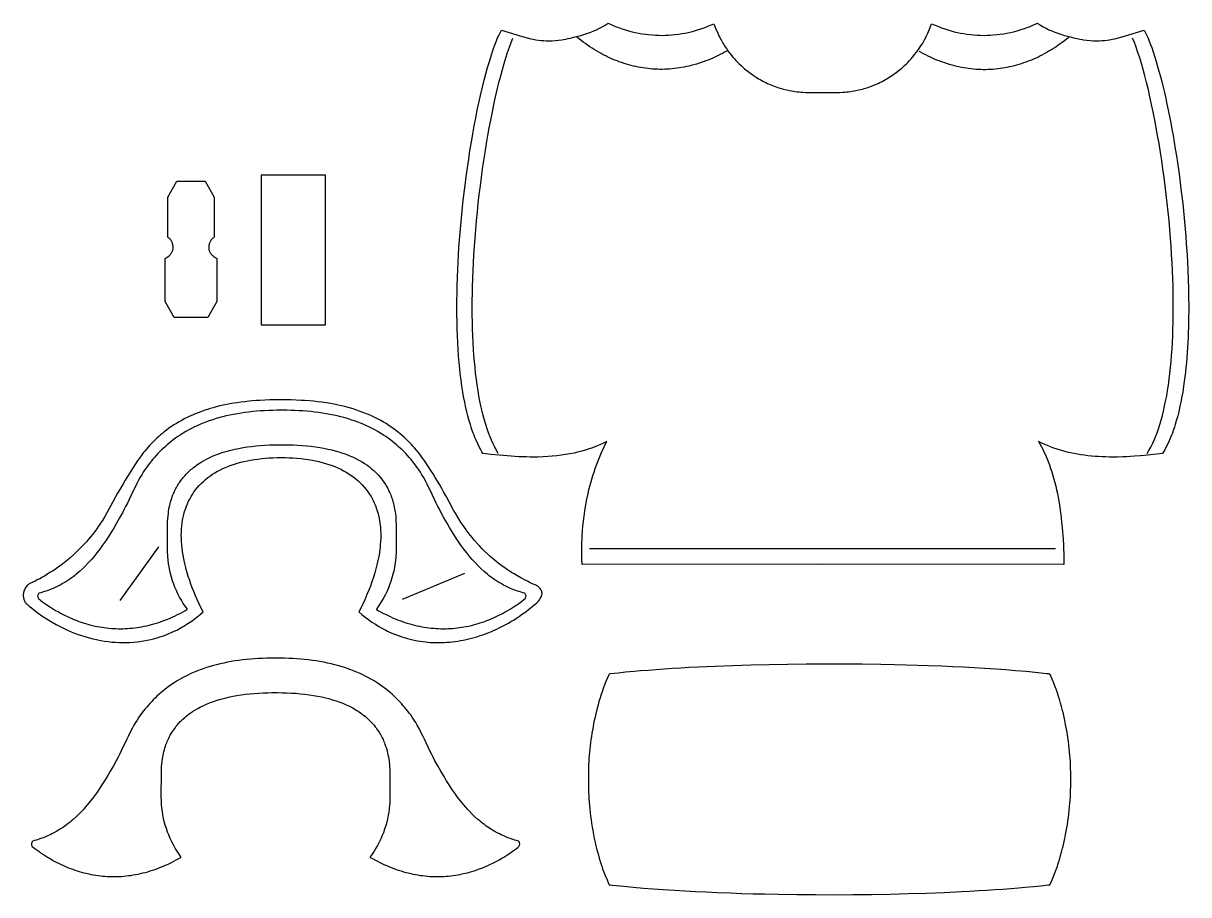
# Model space of a CAD drawing. Header units: millimetres. Extents: x -578 to 525, y -248 to 242.
# Drawn here: x -578 to 76, y -248 to 241 of the extents above; entities that cross this region are included whole.
import ezdxf

# ---------------------------------------------------------------- set-up
doc = ezdxf.new("R2010")
doc.units = ezdxf.units.MM
for name, color, linetype in [('HANDLE_REFERENCE', 5, 'Continuous'), ('INNER_LINES', 1, 'Continuous'), ('OUTLINE', 7, 'Continuous')]:
    doc.layers.add(name, color=color, linetype=linetype)

msp = doc.modelspace()

# ---------------------------------------------------------------- linework, layer by layer
at = {"layer": 'HANDLE_REFERENCE'}
msp.add_lwpolyline([(-296.38, -78.76), (-297.42, -78.48), (-298.45, -78.19), (-299.46, -77.87), (-300.46, -77.54), (-301.44, -77.19), (-302.42, -76.82), (-304.32, -76.04), (-306.18, -75.2), (-307.08, -74.75), (-308.28, -74.13), (-310.03, -73.15), (-310.89, -72.64), (-312.01, -71.94), (-313.66, -70.84), (-314.47, -70.27), (-315.54, -69.49), (-316.32, -68.89), (-317.35, -68.07), (-318.12, -67.44), (-319.12, -66.59), (-320.83, -65.04), (-322.49, -63.42), (-324.11, -61.75), (-325.01, -60.77), (-325.9, -59.78), (-327.21, -58.25), (-328.91, -56.16), (-330.56, -54.01), (-332.16, -51.81), (-333.72, -49.55), (-335.25, -47.25), (-336.73, -44.9), (-338.55, -41.92), (-339.97, -39.5), (-341.72, -36.44), (-343.26, -33.64), (-344.32, -31.64), (-345.09, -30.14), (-346.07, -28.12), (-349.18, -21.57), (-350.14, -19.57), (-351.13, -17.59), (-352.16, -15.62), (-353.23, -13.68), (-354.07, -12.24), (-354.95, -10.82), (-356.03, -9.19), (-356.91, -7.95), (-357.69, -6.89), (-358.49, -5.85), (-359.56, -4.49), (-360.39, -3.5), (-361.22, -2.53), (-362.06, -1.58), (-363.21, -0.35), (-364.08, 0.55), (-365.26, 1.73), (-366.16, 2.58), (-367.38, 3.69), (-368.3, 4.5), (-369.55, 5.55), (-370.5, 6.32), (-371.79, 7.31), (-373.09, 8.26), (-374.41, 9.19), (-375.75, 10.08), (-377.45, 11.15), (-378.83, 11.97), (-380.59, 12.95), (-382.01, 13.7), (-383.81, 14.6), (-385.27, 15.28), (-387.12, 16.1), (-388.62, 16.72), (-390.51, 17.45), (-392.05, 18), (-393.99, 18.66), (-395.96, 19.27), (-397.95, 19.84), (-399.56, 20.27), (-401.59, 20.77), (-403.64, 21.23), (-405.72, 21.65), (-407.82, 22.03), (-409.95, 22.38), (-412.09, 22.69), (-414.26, 22.97), (-416.45, 23.21), (-418.65, 23.41), (-420.88, 23.59), (-423.12, 23.73), (-425.39, 23.84), (-427.67, 23.92), (-429.98, 23.97), (-432.76, 23.99), (-435.55, 23.97), (-437.85, 23.92), (-440.13, 23.84), (-442.4, 23.73), (-444.65, 23.59), (-446.87, 23.41), (-449.08, 23.21), (-451.26, 22.97), (-453.43, 22.69), (-455.57, 22.38), (-457.69, 22.03), (-459.79, 21.65), (-461.87, 21.23), (-463.93, 20.77), (-465.96, 20.27), (-467.57, 19.84), (-469.56, 19.27), (-471.52, 18.66), (-473.46, 18), (-475, 17.45), (-476.89, 16.72), (-478.39, 16.1), (-480.24, 15.28), (-481.7, 14.6), (-483.5, 13.7), (-484.92, 12.95), (-486.67, 11.97), (-488.05, 11.15), (-489.75, 10.08), (-491.09, 9.19), (-492.41, 8.26), (-493.71, 7.31), (-494.99, 6.32), (-495.94, 5.55), (-497.19, 4.5), (-498.12, 3.69), (-499.33, 2.58), (-500.23, 1.73), (-501.41, 0.55), (-502.28, -0.35), (-503.43, -1.58), (-504.27, -2.53), (-505.11, -3.5), (-505.93, -4.49), (-507, -5.85), (-507.8, -6.89), (-508.58, -7.95), (-509.46, -9.19), (-510.54, -10.82), (-511.42, -12.24), (-512.26, -13.68), (-513.33, -15.62), (-514.36, -17.59), (-515.35, -19.57), (-516.31, -21.57), (-519.42, -28.12), (-520.41, -30.14), (-521.17, -31.64), (-522.23, -33.64), (-523.78, -36.44), (-525.52, -39.5), (-526.94, -41.92), (-528.76, -44.9), (-530.24, -47.25), (-531.77, -49.55), (-533.33, -51.81), (-534.93, -54.01), (-536.58, -56.16), (-538.28, -58.25), (-539.59, -59.78), (-540.48, -60.77), (-541.38, -61.75), (-543, -63.42), (-544.66, -65.04), (-546.37, -66.59), (-547.37, -67.44), (-548.14, -68.07), (-549.17, -68.89), (-549.95, -69.49), (-551.02, -70.27), (-551.83, -70.84), (-553.48, -71.94), (-554.61, -72.64), (-555.46, -73.15), (-557.21, -74.13), (-558.41, -74.75), (-559.32, -75.2), (-561.17, -76.04), (-563.08, -76.82), (-564.05, -77.19), (-565.03, -77.54), (-566.03, -77.87), (-567.04, -78.19), (-568.07, -78.48), (-569.11, -78.76, 0.391656), (-569.4, -81.75), (-567.95, -82.87), (-566.85, -83.68), (-565.74, -84.48), (-564.63, -85.26), (-563.13, -86.26), (-562, -86.99), (-560.86, -87.7), (-559.71, -88.39), (-558.17, -89.27), (-557.01, -89.92), (-555.84, -90.54), (-554.66, -91.13), (-553.08, -91.9), (-551.88, -92.45), (-550.68, -92.98), (-549.48, -93.48), (-547.86, -94.12), (-546.64, -94.57), (-545.41, -95), (-544.18, -95.41), (-542.94, -95.79), (-541.7, -96.16), (-540.45, -96.49), (-539.19, -96.81), (-537.51, -97.19), (-536.24, -97.45), (-534.97, -97.68), (-533.69, -97.89), (-532.41, -98.08), (-531.12, -98.24), (-529.82, -98.37), (-528.53, -98.48), (-527.23, -98.57), (-525.92, -98.63), (-524.61, -98.66), (-523.3, -98.67), (-521.98, -98.65), (-520.66, -98.6), (-519.33, -98.53), (-518, -98.43), (-516.67, -98.31), (-515.33, -98.15), (-513.99, -97.97), (-512.65, -97.76), (-511.3, -97.53), (-509.95, -97.26), (-508.6, -96.97), (-507.24, -96.65), (-505.88, -96.3), (-504.52, -95.93), (-503.16, -95.52), (-501.79, -95.09), (-500.43, -94.62), (-499.06, -94.13), (-496.77, -93.24), (-495.39, -92.66), (-494.02, -92.06), (-492.64, -91.43), (-491.26, -90.76), (-489.88, -90.07), (-488.49, -89.34), (-487.11, -88.58), (-486.01, -87.96, 0.378416), (-485.88, -87.58), (-486.9, -86.16), (-488.04, -84.45), (-489.11, -82.71), (-490.12, -80.92), (-491.07, -79.09), (-491.95, -77.22), (-492.76, -75.32), (-493.38, -73.71), (-494.07, -71.74), (-494.69, -69.75), (-495.23, -67.72), (-495.63, -66.01), (-496.03, -63.94), (-496.32, -62.19), (-496.59, -60.07), (-496.75, -58.28), (-496.83, -57.2), (-496.88, -56.12), (-496.92, -54.13), (-496.87, -40.05), (-496.84, -38.63), (-496.74, -36.77), (-496.63, -35.41), (-496.43, -33.63), (-496.3, -32.76), (-496.09, -31.47), (-495.93, -30.63), (-495.66, -29.39), (-495.47, -28.57), (-495.15, -27.37), (-494.92, -26.58), (-494.54, -25.42), (-494.28, -24.66), (-493.85, -23.54), (-493.55, -22.81), (-493.08, -21.73), (-492.75, -21.02), (-492.22, -19.98), (-491.86, -19.31), (-491.29, -18.31), (-490.48, -17.01), (-490.05, -16.38), (-489.4, -15.45), (-488.48, -14.25), (-488, -13.66), (-487.26, -12.8), (-486.23, -11.69), (-485.7, -11.15), (-484.88, -10.36), (-483.74, -9.33), (-483.16, -8.84), (-482.26, -8.11), (-481.03, -7.18), (-480.4, -6.73), (-479.43, -6.07), (-478.09, -5.22), (-476.37, -4.21), (-474.95, -3.45), (-473.11, -2.55), (-471.22, -1.7), (-469.26, -0.92), (-467.66, -0.32), (-465.6, 0.36), (-463.48, 1), (-461.31, 1.58), (-459.09, 2.11), (-456.82, 2.58), (-454.5, 3), (-452.14, 3.37), (-449.72, 3.7), (-447.27, 3.97), (-444.76, 4.19), (-442.22, 4.36), (-439.64, 4.49), (-437.02, 4.57), (-434.89, 4.6), (-431.67, 4.6), (-429, 4.58), (-426.37, 4.51), (-423.78, 4.39), (-421.23, 4.23), (-418.72, 4.02), (-416.26, 3.75), (-413.83, 3.44), (-411.46, 3.08), (-409.13, 2.67), (-406.85, 2.2), (-404.62, 1.69), (-402.87, 1.24), (-400.73, 0.62), (-398.65, -0.04), (-396.63, -0.76), (-395.05, -1.38), (-393.13, -2.2), (-391.27, -3.08), (-389.47, -4.02), (-388.08, -4.81), (-387.06, -5.43), (-386.39, -5.85), (-385.1, -6.73), (-384.15, -7.41), (-383.53, -7.88), (-382.33, -8.84), (-381.46, -9.59), (-380.89, -10.1), (-379.8, -11.15), (-379, -11.96), (-378.49, -12.52), (-377.49, -13.66), (-376.78, -14.54), (-376.32, -15.14), (-375.44, -16.38), (-374.6, -17.65), (-373.82, -18.97), (-373.27, -19.98), (-372.91, -20.67), (-372.41, -21.73), (-372.09, -22.45), (-371.64, -23.54), (-371.35, -24.29), (-370.95, -25.42), (-370.7, -26.19), (-370.34, -27.37), (-370.13, -28.17), (-369.83, -29.39), (-369.65, -30.21), (-369.4, -31.47), (-369.26, -32.33), (-369.01, -34.07), (-368.82, -35.86), (-368.72, -37.23), (-368.65, -38.63), (-368.62, -40.05), (-368.57, -54.31), (-368.59, -55.4), (-368.63, -56.48), (-368.69, -57.56), (-368.77, -58.64), (-368.94, -60.42), (-369.23, -62.54), (-369.52, -64.28), (-369.94, -66.35), (-370.35, -68.06), (-370.9, -70.08), (-371.53, -72.07), (-372.23, -74.03), (-372.86, -75.64), (-373.69, -77.54), (-374.58, -79.4), (-375.53, -81.22), (-376.38, -82.71), (-377.45, -84.45), (-378.59, -86.16), (-379.64, -87.62, 0.2661), (-379.56, -87.91), (-378.38, -88.58), (-377, -89.34), (-375.62, -90.07), (-374.23, -90.76), (-371.93, -91.85), (-370.56, -92.47), (-369.18, -93.05), (-367.81, -93.6), (-366.44, -94.13), (-365.07, -94.62), (-363.7, -95.09), (-362.33, -95.52), (-360.97, -95.93), (-359.61, -96.3), (-358.25, -96.65), (-356.89, -96.97), (-355.54, -97.26), (-354.19, -97.53), (-352.85, -97.76), (-351.5, -97.97), (-350.16, -98.15), (-348.83, -98.31), (-347.49, -98.43), (-346.16, -98.53), (-344.84, -98.6), (-343.51, -98.65), (-342.2, -98.67), (-340.88, -98.66), (-339.57, -98.63), (-338.27, -98.57), (-336.96, -98.48), (-335.67, -98.37), (-334.37, -98.24), (-333.09, -98.08), (-331.8, -97.89), (-330.52, -97.68), (-329.25, -97.45), (-327.98, -97.19), (-326.3, -96.81), (-325.05, -96.49), (-323.8, -96.16), (-322.55, -95.79), (-321.31, -95.41), (-320.08, -95), (-318.85, -94.57), (-317.63, -94.12), (-316.01, -93.48), (-314.81, -92.98), (-313.61, -92.45), (-312.41, -91.9), (-310.83, -91.13), (-309.66, -90.54), (-308.49, -89.92), (-307.32, -89.27), (-305.78, -88.39), (-304.63, -87.7), (-303.49, -86.99), (-302.36, -86.26), (-300.86, -85.26), (-299.75, -84.48), (-298.28, -83.41), (-296.82, -82.32), (-296.11, -81.75, 0.391656)], format="xyb", close=True, dxfattribs=at)
for points in [[(-523.51, -82.9), (-501.85, -52.72)], [(-260.11, -53.7), (1.68, -53.72)], [(-364.91, -82.12), (-330.09, -67.42)]]:
    msp.add_lwpolyline(points, dxfattribs=at)
at = {"layer": 'INNER_LINES'}
for points in [[(-311.2, -0.23), (-312.18, 1.42), (-312.65, 2.27), (-313.2, 3.29), (-314.09, 5.11), (-315.03, 7.15), (-315.85, 9.12), (-316.7, 11.33), (-317.51, 13.62), (-318.27, 15.99), (-319, 18.43), (-319.68, 20.95), (-320.33, 23.54), (-320.98, 26.4), (-321.54, 29.13), (-322.11, 32.14), (-322.6, 35), (-323.08, 38.14), (-323.52, 41.35), (-323.93, 44.62), (-324.29, 47.94), (-324.61, 51.33), (-324.89, 54.76), (-325.13, 58.25), (-325.34, 61.78), (-325.53, 65.87), (-325.66, 69.49), (-325.76, 73.68), (-325.82, 77.37), (-325.84, 81.64), (-325.82, 85.39), (-325.76, 89.72), (-325.68, 93.52), (-325.55, 97.9), (-325.37, 102.28), (-325.16, 106.69), (-324.92, 111.1), (-324.6, 116.07), (-324.27, 120.48), (-323.87, 125.45), (-323.43, 130.4), (-322.95, 135.33), (-322.43, 140.23), (-321.88, 145.1), (-321.29, 149.94), (-320.67, 154.72), (-320.02, 159.46), (-319.34, 164.14), (-318.63, 168.75), (-317.81, 173.8), (-317.05, 178.25), (-316.26, 182.62), (-315.45, 186.9), (-314.53, 191.55), (-313.68, 195.61), (-312.71, 200), (-311.83, 203.83), (-310.83, 207.93), (-309.87, 211.68), (-308.89, 215.27), (-307.91, 218.7), (-306.97, 221.79), (-305.97, 224.88), (-304.97, 227.79), (-303.96, 230.5), (-303.01, 232.89)], [(-182.92, 225.65), (-184.17, 224.96), (-185.43, 224.29), (-186.68, 223.64), (-188.11, 222.94), (-189.36, 222.35), (-190.79, 221.7), (-192.04, 221.16), (-193.46, 220.58), (-194.71, 220.1), (-196.13, 219.57), (-197.37, 219.14), (-198.79, 218.68), (-200.03, 218.3), (-201.44, 217.89), (-202.85, 217.52), (-204.25, 217.18), (-205.48, 216.9), (-206.88, 216.62), (-208.28, 216.36), (-209.68, 216.13), (-210.9, 215.96), (-212.28, 215.79), (-213.67, 215.65), (-215.05, 215.53), (-216.43, 215.45), (-217.8, 215.39), (-219.17, 215.37), (-220.53, 215.37), (-221.9, 215.4), (-223.25, 215.45), (-224.6, 215.54), (-225.95, 215.65), (-227.29, 215.79), (-228.63, 215.95), (-229.96, 216.15), (-231.28, 216.36), (-232.61, 216.61), (-233.92, 216.88), (-235.23, 217.18), (-236.7, 217.54), (-237.99, 217.89), (-239.28, 218.27), (-240.57, 218.67), (-242.01, 219.15), (-243.28, 219.6), (-244.54, 220.08), (-245.8, 220.58), (-247.21, 221.17), (-248.45, 221.72), (-249.69, 222.3), (-250.92, 222.9), (-252.29, 223.6), (-253.5, 224.24), (-254.86, 225), (-256.05, 225.69), (-257.39, 226.5), (-258.57, 227.24), (-259.89, 228.1), (-261.05, 228.88), (-262.35, 229.79), (-263.49, 230.62), (-264.77, 231.58), (-265.89, 232.45), (-267.15, 233.46)], [(-75.19, 225.65), (-73.94, 224.96), (-72.68, 224.29), (-71.43, 223.64), (-70, 222.94), (-68.75, 222.35), (-67.32, 221.7), (-66.07, 221.16), (-64.65, 220.58), (-63.4, 220.1), (-61.98, 219.57), (-60.74, 219.14), (-59.32, 218.68), (-58.09, 218.3), (-56.67, 217.89), (-55.26, 217.52), (-53.86, 217.18), (-52.63, 216.9), (-51.23, 216.62), (-49.83, 216.36), (-48.43, 216.13), (-47.22, 215.96), (-45.83, 215.79), (-44.44, 215.65), (-43.06, 215.53), (-41.68, 215.45), (-40.31, 215.39), (-38.94, 215.37), (-37.58, 215.37), (-36.22, 215.4), (-34.86, 215.45), (-33.51, 215.54), (-32.16, 215.65), (-30.82, 215.79), (-29.48, 215.95), (-28.15, 216.15), (-26.83, 216.36), (-25.51, 216.61), (-24.19, 216.88), (-22.88, 217.18), (-21.42, 217.54), (-20.12, 217.89), (-18.83, 218.27), (-17.54, 218.67), (-16.1, 219.15), (-14.83, 219.6), (-13.57, 220.08), (-12.31, 220.58), (-10.9, 221.17), (-9.66, 221.72), (-8.42, 222.3), (-7.2, 222.9), (-5.82, 223.6), (-4.61, 224.24), (-3.25, 225), (-2.06, 225.69), (-0.72, 226.5), (0.46, 227.24), (1.78, 228.1), (2.94, 228.88), (4.24, 229.79), (5.38, 230.62), (6.66, 231.58), (7.78, 232.45), (9.04, 233.46)], [(53.09, -0.23), (54.07, 1.42), (54.54, 2.27), (55.08, 3.29), (55.98, 5.11), (56.91, 7.15), (57.74, 9.12), (58.59, 11.33), (59.39, 13.62), (60.16, 15.99), (60.89, 18.43), (61.57, 20.95), (62.22, 23.54), (62.87, 26.4), (63.43, 29.13), (64, 32.14), (64.49, 35), (64.97, 38.14), (65.41, 41.35), (65.81, 44.62), (66.17, 47.94), (66.5, 51.33), (66.78, 54.76), (67.02, 58.25), (67.23, 61.78), (67.42, 65.87), (67.55, 69.49), (67.65, 73.68), (67.71, 77.37), (67.73, 81.64), (67.71, 85.39), (67.65, 89.72), (67.57, 93.52), (67.43, 97.9), (67.26, 102.28), (67.05, 106.69), (66.8, 111.1), (66.48, 116.07), (66.16, 120.48), (65.76, 125.45), (65.32, 130.4), (64.84, 135.33), (64.32, 140.23), (63.77, 145.1), (63.18, 149.94), (62.56, 154.72), (61.91, 159.46), (61.23, 164.14), (60.52, 168.75), (59.7, 173.8), (58.94, 178.25), (58.15, 182.62), (57.34, 186.9), (56.42, 191.55), (55.57, 195.61), (54.6, 200), (53.72, 203.83), (52.72, 207.93), (51.76, 211.68), (50.78, 215.27), (49.8, 218.7), (48.86, 221.79), (47.86, 224.88), (46.86, 227.79), (45.85, 230.5), (44.9, 232.89)]]:
    msp.add_lwpolyline(points, dxfattribs=at)
at = {"layer": 'OUTLINE'}
for points in [[(-129.06, 202.37), (-121.16, 202.35), (-119.51, 202.38), (-117.88, 202.47), (-116.79, 202.55), (-115.72, 202.66), (-114.65, 202.78), (-113.58, 202.92), (-112.53, 203.08), (-111.48, 203.26), (-110.43, 203.46), (-108.88, 203.8), (-106.84, 204.31), (-105.83, 204.6), (-104.33, 205.06), (-102.36, 205.74), (-101.38, 206.1), (-99.94, 206.68), (-98.05, 207.51), (-97.11, 207.95), (-95.73, 208.64), (-93.92, 209.62), (-93.03, 210.13), (-91.72, 210.93), (-90.01, 212.05), (-89.16, 212.63), (-87.92, 213.53), (-87.11, 214.15), (-85.91, 215.1), (-85.13, 215.75), (-83.98, 216.76), (-83.22, 217.45), (-82.11, 218.5), (-81.39, 219.22), (-80.33, 220.32), (-79.3, 221.46), (-78.63, 222.23), (-77.34, 223.8), (-76.4, 225.02), (-75.79, 225.84), (-74.91, 227.09), (-74.34, 227.95), (-73.51, 229.24), (-72.98, 230.12), (-71.95, 231.9), (-71.23, 233.27), (-70.77, 234.19), (-70.1, 235.59), (-69.68, 236.54), (-69.08, 237.97), (-68.7, 238.94), (-68.33, 239.91), (-67.96, 240.97), (-65.98, 240.11), (-64.18, 239.38), (-62.38, 238.71), (-60.58, 238.08), (-58.79, 237.51), (-57.01, 236.99), (-55.22, 236.52), (-53.44, 236.1), (-51.67, 235.73), (-49.9, 235.41), (-48.14, 235.13), (-45.94, 234.86), (-44.19, 234.69), (-42.44, 234.57), (-40.7, 234.49), (-38.54, 234.46), (-36.81, 234.49), (-35.09, 234.55), (-33.38, 234.67), (-31.25, 234.87), (-29.56, 235.07), (-27.45, 235.39), (-25.77, 235.69), (-23.69, 236.12), (-22.03, 236.51), (-19.97, 237.05), (-18.34, 237.53), (-16.3, 238.18), (-14.29, 238.89), (-12.69, 239.49), (-11.09, 240.14), (-8.6, 241.22), (-6.85, 240.14), (-5.27, 239.24), (-3.68, 238.41), (-2.07, 237.63), (-0.45, 236.92), (1.19, 236.26), (2.84, 235.66), (4.5, 235.11), (5.61, 234.77), (6.73, 234.46), (8.42, 234.02), (10.09, 233.63), (11.21, 233.3), (12.51, 232.94), (13.83, 232.62), (15.16, 232.34), (16.5, 232.09), (17.4, 231.94), (19.21, 231.71), (21.05, 231.54), (22.9, 231.44), (24.78, 231.42), (26.19, 231.45), (27.62, 231.52), (29.06, 231.63), (30.51, 231.79), (31.98, 232), (33.45, 232.25), (34.93, 232.54), (36.93, 233), (38.94, 233.55), (40.98, 234.19), (42.72, 234.8), (51.34, 237.38), (53.37, 233.27), (53.53, 232.9), (53.99, 231.79), (54.78, 229.74), (55.58, 227.57), (56.37, 225.28), (57.35, 222.25), (58.14, 219.7), (58.92, 217.05), (59.69, 214.29), (60.46, 211.43), (61.22, 208.48), (61.97, 205.43), (62.71, 202.3), (63.45, 199.08), (64.17, 195.78), (64.88, 192.4), (65.58, 188.95), (66.26, 185.43), (66.93, 181.84), (67.59, 178.19), (68.22, 174.48), (68.85, 170.72), (69.45, 166.9), (70.03, 163.04), (70.6, 159.13), (71.14, 155.19), (72.04, 148.19), (72.52, 144.16), (72.98, 140.09), (73.41, 136.01), (73.82, 131.9), (74.38, 125.72), (74.72, 121.59), (75.03, 117.45), (75.44, 111.24), (75.67, 107.1), (75.87, 102.97), (76.11, 96.8), (76.23, 92.71), (76.29, 89.65), (76.34, 86.61), (76.36, 83.58), (76.36, 79.57), (76.34, 76.58), (76.29, 73.61), (76.22, 70.66), (76.13, 67.74), (76.02, 64.84), (75.88, 61.97), (75.72, 59.13), (75.53, 56.31), (75.32, 53.53), (75.09, 50.78), (74.83, 48.06), (74.54, 45.38), (74.23, 42.74), (73.89, 40.14), (73.53, 37.57), (73, 34.22), (72.57, 31.76), (71.96, 28.55), (71.46, 26.19), (70.76, 23.13), (70.2, 20.9), (69.4, 18), (68.77, 15.89), (68.33, 14.52), (67.88, 13.17), (67.18, 11.2), (66.69, 9.92), (66.19, 8.66), (65.41, 6.83), (64.6, 5.07), (63.76, 3.37), (62.89, 1.74), (62.28, 0.69), (61.73, -0.23), (58.44, -0.63), (54.97, -1.02), (51.54, -1.37), (49.29, -1.57), (45.94, -1.83), (43.74, -1.98), (41.56, -2.09), (39.4, -2.19), (36.19, -2.27), (34.08, -2.3), (31.98, -2.29), (29.9, -2.25), (27.85, -2.18), (25.8, -2.07), (23.78, -1.94), (21.77, -1.76), (19.78, -1.55), (17.81, -1.3), (15.85, -1.02), (13.91, -0.69), (11.98, -0.33), (10.07, 0.08), (8.17, 0.53), (6.28, 1.02), (4.41, 1.56), (2.55, 2.14), (0.7, 2.77), (-1.13, 3.45), (-2.95, 4.17), (-4.76, 4.95), (-6.11, 5.56), (-7.87, 6.41), (-7.13, 5.11), (-6.21, 3.39), (-5.54, 2.07), (-4.68, 0.28), (-4.07, -1.09), (-3.28, -2.94), (-2.53, -4.82), (-1.82, -6.73), (-1.14, -8.67), (-0.51, -10.63), (0.1, -12.62), (0.67, -14.63), (1.21, -16.66), (1.71, -18.71), (2.19, -20.77), (2.63, -22.85), (3.04, -24.95), (3.43, -27.06), (3.78, -29.17), (4.26, -32.36), (4.55, -34.5), (4.81, -36.64), (5.05, -38.78), (5.36, -41.99), (5.54, -44.12), (5.7, -46.26), (5.83, -48.39), (6, -51.57), (6.09, -53.67), (6.18, -56.81), (6.24, -59.91), (6.26, -62.71), (-129.06, -62.52), (-264.2, -62.71), (-264.32, -59.87), (-264.37, -57.78), (-264.39, -55.68), (-264.38, -53.57), (-264.3, -50.39), (-264.22, -48.26), (-264.1, -46.13), (-263.95, -44), (-263.67, -40.8), (-263.45, -38.66), (-263.19, -36.53), (-262.91, -34.41), (-262.6, -32.29), (-262.25, -30.17), (-261.88, -28.07), (-261.47, -25.97), (-260.81, -22.85), (-260.33, -20.78), (-259.82, -18.73), (-259.28, -16.69), (-258.71, -14.67), (-258.11, -12.68), (-257.48, -10.7), (-256.82, -8.74), (-255.96, -6.33), (-255.23, -4.43), (-254.48, -2.55), (-253.69, -0.7), (-252.88, 1.12), (-252.03, 2.91), (-251.16, 4.66), (-250.24, 6.41), (-252.45, 5.35), (-254.25, 4.55), (-256.07, 3.8), (-258.36, 2.93), (-260.2, 2.29), (-262.52, 1.56), (-264.39, 1.02), (-266.75, 0.41), (-268.65, -0.03), (-271.05, -0.52), (-273.48, -0.94), (-275.92, -1.3), (-278.39, -1.61), (-280.89, -1.85), (-283.41, -2.04), (-285.96, -2.18), (-289.05, -2.27), (-291.14, -2.3), (-293.24, -2.29), (-295.36, -2.25), (-297.51, -2.19), (-299.67, -2.09), (-301.85, -1.98), (-304.05, -1.83), (-306.28, -1.66), (-308.52, -1.47), (-310.79, -1.26), (-315.39, -0.77), (-319.84, -0.23), (-320.4, 0.69), (-321, 1.74), (-321.87, 3.37), (-322.72, 5.07), (-323.53, 6.83), (-324.3, 8.66), (-324.8, 9.92), (-325.29, 11.2), (-325.99, 13.17), (-326.44, 14.52), (-326.88, 15.89), (-327.51, 18), (-328.31, 20.9), (-328.87, 23.13), (-329.57, 26.19), (-330.07, 28.55), (-330.68, 31.76), (-331.11, 34.22), (-331.64, 37.57), (-332.12, 41), (-332.55, 44.5), (-332.85, 47.17), (-333.2, 50.78), (-333.51, 54.45), (-333.77, 58.19), (-333.99, 61.97), (-334.17, 65.81), (-334.31, 69.69), (-334.4, 73.61), (-334.46, 77.57), (-334.48, 81.57), (-334.46, 85.6), (-334.4, 89.65), (-334.31, 93.73), (-334.15, 98.85), (-333.98, 102.97), (-333.78, 107.1), (-333.55, 111.24), (-333.28, 115.38), (-332.99, 119.52), (-332.49, 125.72), (-332.12, 129.85), (-331.52, 136.01), (-331.09, 140.09), (-330.39, 146.18), (-329.9, 150.2), (-329.25, 155.19), (-328.57, 160.11), (-327.85, 164.98), (-327.11, 169.77), (-326.34, 174.48), (-325.54, 179.11), (-324.71, 183.64), (-323.86, 188.08), (-322.99, 192.4), (-322.1, 196.61), (-321.19, 200.7), (-320.08, 205.43), (-319.14, 209.23), (-318.19, 212.87), (-317.22, 216.37), (-316.05, 220.35), (-315.07, 223.48), (-314.08, 226.44), (-313.09, 229.21), (-312.3, 231.29), (-311.61, 232.99), (-311.16, 233.92), (-309.46, 237.38), (-300.83, 234.8), (-299.09, 234.19), (-297.05, 233.55), (-295.04, 233), (-293.04, 232.54), (-291.56, 232.25), (-290.09, 232), (-288.63, 231.79), (-287.18, 231.63), (-285.74, 231.52), (-284.31, 231.45), (-282.89, 231.42), (-281.01, 231.44), (-279.16, 231.54), (-277.33, 231.71), (-275.51, 231.94), (-274.61, 232.09), (-273.27, 232.34), (-271.94, 232.62), (-270.62, 232.94), (-269.32, 233.3), (-268.2, 233.63), (-266.53, 234.02), (-264.84, 234.46), (-263.72, 234.77), (-262.61, 235.11), (-260.95, 235.66), (-259.3, 236.26), (-257.66, 236.92), (-256.04, 237.63), (-254.43, 238.41), (-252.84, 239.24), (-251.26, 240.14), (-249.51, 241.22), (-247.02, 240.14), (-245.43, 239.49), (-243.82, 238.89), (-241.81, 238.18), (-239.77, 237.53), (-238.14, 237.05), (-236.08, 236.51), (-234.42, 236.12), (-232.34, 235.69), (-230.66, 235.39), (-228.55, 235.07), (-226.86, 234.87), (-224.73, 234.67), (-223.02, 234.55), (-221.3, 234.49), (-219.58, 234.46), (-217.41, 234.49), (-215.67, 234.57), (-213.92, 234.69), (-212.17, 234.86), (-209.97, 235.13), (-208.21, 235.41), (-206.44, 235.73), (-204.67, 236.1), (-202.89, 236.52), (-201.1, 236.99), (-199.32, 237.51), (-197.53, 238.08), (-195.73, 238.71), (-193.93, 239.38), (-192.13, 240.11), (-190.15, 240.97), (-189.78, 239.91), (-189.41, 238.94), (-189.03, 237.97), (-188.43, 236.54), (-188.01, 235.59), (-187.34, 234.19), (-186.88, 233.27), (-186.16, 231.9), (-185.14, 230.12), (-184.6, 229.24), (-183.77, 227.95), (-183.2, 227.09), (-182.32, 225.84), (-181.71, 225.02), (-180.78, 223.8), (-179.48, 222.23), (-178.81, 221.46), (-177.78, 220.32), (-176.72, 219.22), (-176, 218.5), (-174.89, 217.45), (-174.14, 216.76), (-172.98, 215.75), (-172.2, 215.1), (-171, 214.15), (-170.19, 213.53), (-168.95, 212.63), (-168.11, 212.05), (-166.39, 210.93), (-165.08, 210.13), (-164.19, 209.62), (-162.38, 208.64), (-161, 207.95), (-160.07, 207.51), (-158.17, 206.68), (-156.73, 206.1), (-155.75, 205.74), (-153.78, 205.06), (-152.28, 204.6), (-151.27, 204.31), (-149.23, 203.8), (-147.68, 203.46), (-146.63, 203.26), (-145.58, 203.08), (-144.53, 202.92), (-143.46, 202.78), (-142.39, 202.66), (-141.32, 202.55), (-140.24, 202.47), (-138.6, 202.38), (-136.96, 202.35)], [(-473.76, 115.11), (-473.75, 114.69), (-473.69, 114.29), (-473.61, 113.91), (-473.48, 113.48), (-473.34, 113.12), (-473.14, 112.73), (-472.91, 112.35), (-472.66, 111.99), (-472.38, 111.65), (-472.05, 111.28), (-471.69, 110.93), (-471.33, 110.6), (-470.9, 110.26), (-470.43, 109.9), (-469.27, 109.11), (-469.26, 85.11), (-474.26, 76.11), (-493.26, 76.11), (-498.26, 85.11), (-498.26, 109.11), (-497.1, 109.9), (-496.25, 110.56), (-495.88, 110.89), (-495.52, 111.23), (-495.18, 111.6), (-494.91, 111.94), (-494.65, 112.3), (-494.42, 112.67), (-494.22, 113.07), (-494.07, 113.42), (-493.95, 113.78), (-493.86, 114.16), (-493.79, 114.56), (-493.77, 114.97), (-493.77, 115.45), (-493.8, 115.99), (-493.85, 116.43), (-493.93, 116.91), (-494.03, 117.32), (-494.15, 117.76), (-494.31, 118.17), (-494.48, 118.56), (-494.68, 118.93), (-494.89, 119.28), (-495.13, 119.61), (-495.41, 119.96), (-495.72, 120.28), (-496.05, 120.57), (-496.4, 120.85), (-496.76, 121.1), (-496.76, 143.61), (-491.76, 152.61), (-475.76, 152.61), (-470.76, 143.61), (-470.77, 121.1), (-471.13, 120.85), (-471.48, 120.57), (-471.81, 120.28), (-472.08, 119.99), (-472.37, 119.65), (-472.61, 119.32), (-472.83, 118.98), (-473.02, 118.61), (-473.2, 118.22), (-473.36, 117.81), (-473.49, 117.37), (-473.58, 116.97), (-473.67, 116.49), (-473.72, 116.05), (-473.75, 115.59)], [(-444.25, 71.94), (-408.25, 71.94), (-408.25, 155.94), (-444.25, 155.94)], [(-478.18, -86.76), (-479.31, -84.39), (-480.28, -82.26), (-481.2, -80.15), (-482.21, -77.72), (-483.02, -75.66), (-483.78, -73.63), (-484.48, -71.62), (-485.24, -69.3), (-485.84, -67.34), (-486.39, -65.41), (-486.89, -63.5), (-487.4, -61.3), (-487.79, -59.45), (-488.19, -57.32), (-488.47, -55.52), (-488.74, -53.45), (-488.92, -51.71), (-489.06, -49.71), (-489.13, -48.02), (-489.16, -46.09), (-489.13, -44.46), (-489.03, -42.6), (-488.9, -41.03), (-488.68, -39.23), (-488.45, -37.73), (-488.12, -36), (-487.78, -34.56), (-487.33, -32.91), (-486.89, -31.52), (-486.33, -29.95), (-485.79, -28.63), (-485.11, -27.12), (-484.48, -25.87), (-483.69, -24.44), (-482.96, -23.25), (-482.05, -21.91), (-481.23, -20.78), (-480.21, -19.51), (-479.13, -18.29), (-478, -17.1), (-476.8, -15.96), (-475.55, -14.87), (-474.24, -13.82), (-473.07, -12.95), (-471.65, -11.98), (-470.39, -11.19), (-468.87, -10.3), (-467.52, -9.58), (-465.89, -8.78), (-464.45, -8.14), (-462.72, -7.43), (-461.19, -6.85), (-459.36, -6.23), (-457.74, -5.73), (-455.81, -5.2), (-454.11, -4.78), (-452.07, -4.34), (-450.29, -4), (-448.15, -3.65), (-446.28, -3.39), (-444.05, -3.13), (-442.1, -2.95), (-440.11, -2.8), (-437.83, -2.68), (-435.41, -2.61), (-433, -2.58), (-430.59, -2.61), (-428.65, -2.67), (-426.57, -2.77), (-424.23, -2.94), (-421.95, -3.16), (-419.71, -3.43), (-417.84, -3.7), (-415.7, -4.06), (-413.92, -4.41), (-411.88, -4.87), (-410.18, -5.3), (-408.25, -5.85), (-406.37, -6.44), (-404.54, -7.09), (-403.02, -7.68), (-401.3, -8.41), (-399.64, -9.19), (-398.03, -10.02), (-396.7, -10.77), (-395.2, -11.68), (-393.76, -12.64), (-392.37, -13.65), (-391.23, -14.54), (-389.95, -15.63), (-388.73, -16.77), (-387.57, -17.94), (-386.47, -19.17), (-385.43, -20.43), (-384.45, -21.74), (-383.66, -22.89), (-383.16, -23.68), (-382.68, -24.48), (-381.88, -25.92), (-381.45, -26.76), (-381.05, -27.61), (-380.38, -29.13), (-380.03, -30.02), (-379.7, -30.92), (-379.17, -32.53), (-378.7, -34.19), (-378.3, -35.88), (-378.1, -36.86), (-377.92, -37.86), (-377.65, -39.63), (-377.53, -40.66), (-377.42, -41.71), (-377.3, -43.56), (-377.25, -44.64), (-377.23, -45.73), (-377.24, -47.67), (-377.32, -49.64), (-377.47, -51.65), (-377.58, -52.82), (-377.71, -53.99), (-378, -56.08), (-378.35, -58.21), (-378.78, -60.36), (-379.34, -62.87), (-379.91, -65.11), (-380.55, -67.37), (-381.26, -69.67), (-382.15, -72.34), (-383.01, -74.71), (-383.93, -77.12), (-384.93, -79.55), (-386.16, -82.37), (-387.48, -85.24), (-388.21, -86.76), (-389.52, -89.23), (-387.85, -90.66), (-385.97, -92.17), (-384.07, -93.59), (-382.16, -94.94), (-380.23, -96.21), (-378.28, -97.39), (-376.31, -98.5), (-374.34, -99.53), (-373.34, -100.02), (-371.85, -100.72), (-370.34, -101.37), (-368.84, -101.99), (-367.83, -102.37), (-366.31, -102.92), (-364.78, -103.42), (-363.26, -103.88), (-362.23, -104.17), (-360.7, -104.57), (-359.16, -104.93), (-357.62, -105.25), (-356.59, -105.44), (-355.05, -105.69), (-353.5, -105.91), (-351.95, -106.09), (-350.92, -106.2), (-349.37, -106.32), (-347.81, -106.4), (-346.26, -106.45), (-344.71, -106.46), (-343.16, -106.44), (-341.62, -106.39), (-340.07, -106.3), (-338.53, -106.17), (-336.99, -106.02), (-335.45, -105.83), (-333.92, -105.61), (-332.39, -105.35), (-330.86, -105.07), (-329.34, -104.75), (-327.82, -104.4), (-326.31, -104.02), (-324.81, -103.62), (-323.31, -103.18), (-321.33, -102.55), (-319.85, -102.04), (-318.38, -101.51), (-316.91, -100.95), (-314.98, -100.16), (-313.53, -99.53), (-312.1, -98.88), (-310.68, -98.21), (-308.8, -97.26), (-307.41, -96.53), (-305.56, -95.51), (-304.2, -94.71), (-302.39, -93.62), (-301.06, -92.77), (-299.29, -91.6), (-297.56, -90.39), (-295.85, -89.15), (-294.17, -87.87), (-292.51, -86.55), (-291.29, -85.53), (-289.86, -84.29), (-289.44, -83.96), (-289.17, -83.71), (-288.6, -83.12), (-288.07, -82.46), (-287.62, -81.8), (-287.28, -81.18), (-286.99, -80.52), (-286.88, -80.18), (-286.79, -79.83), (-286.7, -79.23), (-286.68, -78.87), (-286.68, -78.62), (-286.74, -78.13), (-286.87, -77.63), (-287.06, -77.13), (-287.34, -76.64), (-287.7, -76.15), (-288.09, -75.72), (-288.62, -75.24), (-289.18, -74.84), (-289.81, -74.44), (-290.45, -74.09), (-291.59, -73.6), (-293.24, -72.84), (-294.88, -72.05), (-296.51, -71.23), (-298.66, -70.08), (-300.78, -68.87), (-302.36, -67.93), (-303.4, -67.29), (-304.94, -66.29), (-305.96, -65.61), (-307.48, -64.57), (-308.48, -63.85), (-310.46, -62.38), (-312.41, -60.85), (-313.84, -59.67), (-315.72, -58.05), (-317.11, -56.8), (-318.92, -55.08), (-320.26, -53.75), (-321.57, -52.4), (-322.86, -51.01), (-324.54, -49.12), (-325.77, -47.67), (-326.98, -46.19), (-328.16, -44.67), (-329.31, -43.13), (-330.44, -41.56), (-331.53, -39.96), (-332.6, -38.33), (-333.99, -36.11), (-335.32, -33.84), (-336.28, -32.11), (-338.79, -27.39), (-340.53, -24.21), (-341.71, -22.11), (-342.91, -20.02), (-344.12, -17.94), (-345.36, -15.88), (-346.6, -13.82), (-347.87, -11.78), (-349.15, -9.76), (-350.46, -7.74), (-352.92, -4.04), (-353.72, -2.89), (-354.54, -1.76), (-355.36, -0.66), (-356.21, 0.42), (-357.06, 1.48), (-358.22, 2.85), (-359.11, 3.85), (-360.01, 4.83), (-360.92, 5.78), (-362.15, 7.02), (-363.09, 7.92), (-364.05, 8.8), (-365.01, 9.66), (-366.32, 10.78), (-367.31, 11.58), (-368.65, 12.63), (-369.67, 13.39), (-371.05, 14.37), (-372.45, 15.32), (-374.23, 16.45), (-375.67, 17.32), (-377.5, 18.35), (-378.99, 19.14), (-380.87, 20.08), (-382.78, 20.97), (-384.72, 21.82), (-386.69, 22.61), (-388.68, 23.35), (-390.7, 24.05), (-392.74, 24.7), (-394.81, 25.31), (-396.9, 25.88), (-399.02, 26.4), (-401.16, 26.88), (-403.32, 27.32), (-405.5, 27.72), (-407.7, 28.08), (-410.37, 28.47), (-412.62, 28.75), (-414.89, 28.99), (-417.17, 29.21), (-419.94, 29.42), (-421.8, 29.53), (-424.6, 29.67), (-427.43, 29.76), (-430.28, 29.81), (-434.08, 29.83), (-436.69, 29.81), (-439.54, 29.75), (-442.36, 29.64), (-445.16, 29.5), (-447.02, 29.38), (-449.32, 29.2), (-451.15, 29.03), (-453.42, 28.79), (-455.67, 28.51), (-457.9, 28.2), (-459.67, 27.92), (-461.86, 27.54), (-463.6, 27.21), (-465.76, 26.76), (-467.46, 26.37), (-469.58, 25.85), (-471.25, 25.4), (-472.91, 24.92), (-474.55, 24.42), (-476.59, 23.75), (-478.19, 23.17), (-479.78, 22.57), (-481.36, 21.94), (-482.91, 21.28), (-484.45, 20.59), (-485.97, 19.86), (-487.48, 19.1), (-488.96, 18.31), (-490.43, 17.48), (-491.87, 16.62), (-493.3, 15.73), (-494.71, 14.8), (-496.1, 13.83), (-497.46, 12.83), (-498.81, 11.79), (-499.81, 10.99), (-500.79, 10.17), (-501.76, 9.32), (-502.72, 8.45), (-503.67, 7.56), (-504.61, 6.65), (-506.14, 5.08), (-507.04, 4.11), (-507.93, 3.12), (-508.8, 2.1), (-509.67, 1.06), (-510.52, -0.01), (-511.35, -1.1), (-512.72, -2.96), (-513.52, -4.12), (-514.87, -6.14), (-516.19, -8.15), (-517.49, -10.16), (-519.4, -13.21), (-520.66, -15.26), (-521.89, -17.32), (-523.72, -20.44), (-524.91, -22.53), (-526.09, -24.64), (-527.83, -27.82), (-529.96, -31.84), (-530.89, -33.53), (-532.17, -35.73), (-533.5, -37.89), (-534.53, -39.48), (-535.58, -41.04), (-536.67, -42.57), (-537.77, -44.07), (-538.91, -45.55), (-540.06, -47), (-541.25, -48.42), (-542.45, -49.82), (-543.68, -51.18), (-545.35, -52.96), (-546.63, -54.26), (-548.37, -55.95), (-549.7, -57.19), (-551.51, -58.79), (-552.88, -59.95), (-554.74, -61.47), (-556.64, -62.92), (-557.6, -63.63), (-559.06, -64.68), (-560.04, -65.35), (-561.52, -66.34), (-562.52, -66.99), (-564.02, -67.93), (-566.06, -69.14), (-567.09, -69.73), (-568.64, -70.58), (-569.69, -71.13), (-571.26, -71.93), (-574.18, -73.33), (-574.55, -73.54), (-574.91, -73.77), (-575.36, -74.12), (-575.77, -74.5), (-576.14, -74.92), (-576.48, -75.36), (-576.78, -75.83), (-577.04, -76.31), (-577.27, -76.82), (-577.5, -77.48), (-577.62, -77.88), (-577.74, -78.43), (-577.8, -78.84), (-577.86, -79.39), (-577.87, -79.94), (-577.86, -80.36), (-577.81, -80.9), (-577.75, -81.3), (-577.64, -81.83), (-577.53, -82.22), (-577.35, -82.72), (-577.19, -83.08), (-576.95, -83.54), (-576.74, -83.87), (-576.51, -84.19), (-576.26, -84.48), (-575.79, -84.94), (-574.51, -86.02), (-573.29, -87.01), (-571.23, -88.62), (-569.55, -89.87), (-567.42, -91.38), (-565.68, -92.54), (-563.47, -93.94), (-561.68, -95.01), (-559.42, -96.29), (-557.58, -97.27), (-555.25, -98.42), (-553.37, -99.3), (-550.99, -100.33), (-549.08, -101.1), (-547.14, -101.83), (-545.19, -102.5), (-542.74, -103.28), (-540.76, -103.84), (-538.77, -104.35), (-536.77, -104.81), (-535.27, -105.12), (-534.26, -105.3), (-532.25, -105.64), (-530.22, -105.92), (-528.19, -106.14), (-526.16, -106.31), (-524.12, -106.41), (-522.08, -106.46), (-520.03, -106.45), (-517.99, -106.37), (-515.94, -106.24), (-513.9, -106.04), (-512.37, -105.84), (-510.33, -105.53), (-508.29, -105.15), (-506.26, -104.71), (-504.74, -104.33), (-502.72, -103.76), (-501.21, -103.3), (-499.21, -102.61), (-497.71, -102.05), (-496.22, -101.45), (-495.22, -101.02), (-493.25, -100.12), (-491.77, -99.4), (-490.8, -98.89), (-488.85, -97.82), (-487.4, -96.97), (-486.44, -96.38), (-484.52, -95.14), (-483.1, -94.16), (-482.16, -93.48), (-480.28, -92.06), (-478.43, -90.57), (-476.86, -89.23)], [(10.11, -183.26), (10.13, -181.08), (10.12, -179.34), (10.08, -177.16), (10.02, -175.42), (9.92, -173.23), (9.82, -171.48), (9.69, -169.73), (9.54, -167.97), (9.33, -165.77), (9.13, -164), (8.85, -161.79), (8.6, -160.01), (8.26, -157.78), (7.96, -155.99), (7.64, -154.2), (7.29, -152.39), (6.82, -150.13), (6.43, -148.31), (6, -146.49), (5.56, -144.65), (4.97, -142.35), (4.47, -140.5), (3.81, -138.17), (3.35, -136.64), (2.98, -135.47), (2.49, -134.06), (1.97, -132.64), (1.43, -131.21), (0.67, -129.31), (-0.3, -126.95), (-1.21, -124.79), (-1.53, -124.13), (-2.25, -124.02), (-3.23, -123.91), (-9.74, -123.24), (-14.93, -122.76), (-20.8, -122.25), (-26.28, -121.82), (-31.89, -121.42), (-38.2, -121.01), (-44.05, -120.66), (-50.01, -120.34), (-56.06, -120.04), (-62.19, -119.77), (-69.66, -119.48), (-75.96, -119.27), (-82.32, -119.09), (-88.73, -118.93), (-96.48, -118.77), (-106.9, -118.62), (-117.37, -118.54), (-127.87, -118.52), (-138.36, -118.57), (-148.81, -118.69), (-159.18, -118.87), (-169.45, -119.12), (-179.58, -119.44), (-189.53, -119.82), (-199.28, -120.28), (-204.07, -120.53), (-208.79, -120.8), (-213.45, -121.08), (-218.03, -121.38), (-222.54, -121.7), (-226.96, -122.04), (-231.31, -122.39), (-235.03, -122.71), (-239.72, -123.14), (-243.79, -123.54), (-248.14, -124), (-248.95, -124.13), (-249.14, -124.48), (-249.37, -125), (-250.77, -128.36), (-251.73, -130.73), (-252.28, -132.16), (-252.81, -133.59), (-253.31, -135), (-253.7, -136.17), (-254.09, -137.45), (-254.7, -139.57), (-255.21, -141.43), (-255.7, -143.27), (-256.49, -146.49), (-256.92, -148.31), (-257.31, -150.13), (-257.69, -151.94), (-258.04, -153.75), (-258.37, -155.54), (-258.68, -157.33), (-258.96, -159.12), (-259.22, -160.9), (-259.45, -162.67), (-259.67, -164.44), (-259.86, -166.21), (-260.03, -167.97), (-260.18, -169.73), (-260.31, -171.48), (-260.41, -173.23), (-260.49, -174.98), (-260.56, -176.73), (-260.6, -178.47), (-260.62, -180.65), (-260.6, -183.26), (-260.62, -185.87), (-260.59, -188.48), (-260.53, -190.66), (-260.45, -192.41), (-260.36, -194.16), (-260.25, -195.91), (-260.07, -198.1), (-259.91, -199.86), (-259.67, -202.07), (-259.45, -203.84), (-259.15, -206.06), (-258.89, -207.84), (-258.53, -210.07), (-258.21, -211.87), (-257.78, -214.12), (-257.31, -216.38), (-256.81, -218.66), (-256.39, -220.48), (-255.82, -222.78), (-255.21, -225.09), (-254.57, -227.41), (-253.99, -229.41), (-253.62, -230.57), (-253.15, -231.98), (-252.64, -233.4), (-251.92, -235.3), (-251.16, -237.21), (-250.19, -239.57), (-249.28, -241.72), (-248.96, -242.38), (-248.24, -242.5), (-247.26, -242.61), (-240.75, -243.27), (-235.56, -243.76), (-229.69, -244.26), (-224.21, -244.69), (-218.6, -245.09), (-212.29, -245.51), (-206.44, -245.85), (-200.48, -246.18), (-194.43, -246.47), (-188.3, -246.74), (-180.83, -247.03), (-174.53, -247.24), (-168.17, -247.43), (-161.76, -247.59), (-154.01, -247.74), (-143.59, -247.9), (-133.12, -247.98), (-122.62, -248), (-112.13, -247.95), (-101.68, -247.83), (-91.31, -247.64), (-81.04, -247.39), (-70.91, -247.07), (-60.96, -246.69), (-51.21, -246.24), (-46.42, -245.99), (-41.7, -245.72), (-37.04, -245.43), (-32.46, -245.13), (-27.95, -244.81), (-23.53, -244.48), (-19.18, -244.13), (-15.46, -243.81), (-10.77, -243.37), (-6.7, -242.97), (-2.35, -242.51), (-1.54, -242.38), (-1.4, -242.14), (-1.21, -241.72), (-0.3, -239.57), (0.67, -237.21), (1.43, -235.3), (1.97, -233.88), (2.49, -232.45), (2.98, -231.04), (3.35, -229.88), (3.81, -228.35), (4.47, -226.02), (4.97, -224.16), (5.56, -221.86), (6, -220.03), (6.43, -218.2), (6.82, -216.38), (7.29, -214.12), (7.64, -212.32), (7.96, -210.52), (8.26, -208.73), (8.6, -206.5), (8.85, -204.73), (9.13, -202.51), (9.33, -200.75), (9.54, -198.54), (9.69, -196.79), (9.82, -195.03), (9.92, -193.28), (10.02, -191.1), (10.08, -189.35), (10.12, -187.17), (10.13, -185.43)]]:
    msp.add_lwpolyline(points, close=True, dxfattribs=at)
msp.add_lwpolyline([(-299.88, -217.93), (-300.92, -217.64), (-301.95, -217.35), (-302.96, -217.03), (-303.96, -216.7), (-304.94, -216.35), (-305.92, -215.98), (-307.82, -215.2), (-309.68, -214.36), (-310.58, -213.91), (-311.78, -213.29), (-313.53, -212.32), (-314.39, -211.81), (-315.51, -211.1), (-317.16, -210), (-317.97, -209.43), (-319.04, -208.65), (-319.82, -208.05), (-320.85, -207.23), (-321.62, -206.6), (-322.62, -205.75), (-324.33, -204.2), (-325.99, -202.58), (-327.61, -200.91), (-328.51, -199.94), (-329.4, -198.94), (-330.71, -197.41), (-332.41, -195.32), (-334.06, -193.17), (-335.66, -190.97), (-337.22, -188.71), (-338.75, -186.41), (-340.23, -184.06), (-342.05, -181.08), (-343.47, -178.66), (-345.22, -175.6), (-346.76, -172.8), (-347.82, -170.8), (-348.59, -169.3), (-349.57, -167.28), (-352.68, -160.73), (-353.64, -158.73), (-354.63, -156.75), (-355.66, -154.78), (-356.73, -152.84), (-357.57, -151.4), (-358.45, -149.98), (-359.53, -148.35), (-360.41, -147.11), (-361.19, -146.05), (-361.99, -145.01), (-363.06, -143.65), (-363.89, -142.66), (-364.72, -141.69), (-365.56, -140.74), (-366.71, -139.51), (-367.58, -138.61), (-368.76, -137.43), (-369.66, -136.58), (-370.88, -135.47), (-371.8, -134.66), (-373.05, -133.61), (-374, -132.85), (-375.29, -131.85), (-376.59, -130.9), (-377.91, -129.97), (-379.25, -129.08), (-380.95, -128.01), (-382.33, -127.19), (-384.09, -126.21), (-385.51, -125.46), (-387.31, -124.56), (-388.77, -123.88), (-390.62, -123.06), (-392.12, -122.44), (-394.01, -121.71), (-395.55, -121.16), (-397.49, -120.5), (-399.46, -119.89), (-401.45, -119.32), (-403.06, -118.89), (-405.09, -118.39), (-407.14, -117.93), (-409.22, -117.51), (-411.32, -117.13), (-413.45, -116.78), (-415.59, -116.47), (-417.76, -116.2), (-419.95, -115.95), (-422.15, -115.75), (-424.38, -115.57), (-426.62, -115.43), (-428.89, -115.32), (-431.17, -115.24), (-433.48, -115.19), (-436.26, -115.17), (-439.05, -115.19), (-441.35, -115.24), (-443.63, -115.32), (-445.9, -115.43), (-448.15, -115.57), (-450.37, -115.75), (-452.58, -115.95), (-454.76, -116.2), (-456.93, -116.47), (-459.07, -116.78), (-461.19, -117.13), (-463.29, -117.51), (-465.37, -117.93), (-467.43, -118.39), (-469.46, -118.89), (-471.07, -119.32), (-473.06, -119.89), (-475.02, -120.5), (-476.96, -121.16), (-478.5, -121.71), (-480.39, -122.44), (-481.89, -123.06), (-483.74, -123.88), (-485.2, -124.56), (-487, -125.46), (-488.42, -126.21), (-490.17, -127.19), (-491.55, -128.01), (-493.25, -129.08), (-494.59, -129.97), (-495.91, -130.9), (-497.21, -131.85), (-498.49, -132.85), (-499.44, -133.61), (-500.69, -134.66), (-501.62, -135.47), (-502.83, -136.58), (-503.73, -137.43), (-504.91, -138.61), (-505.78, -139.51), (-506.93, -140.74), (-507.77, -141.69), (-508.61, -142.66), (-509.43, -143.65), (-510.5, -145.01), (-511.3, -146.05), (-512.08, -147.11), (-512.96, -148.35), (-514.04, -149.98), (-514.92, -151.4), (-515.76, -152.84), (-516.83, -154.78), (-517.86, -156.75), (-518.85, -158.73), (-519.81, -160.73), (-522.92, -167.28), (-523.91, -169.3), (-524.67, -170.8), (-525.73, -172.8), (-527.28, -175.6), (-529.02, -178.66), (-530.44, -181.08), (-532.26, -184.06), (-533.74, -186.41), (-535.27, -188.71), (-536.83, -190.97), (-538.43, -193.17), (-540.08, -195.32), (-541.78, -197.41), (-543.09, -198.94), (-543.98, -199.94), (-544.88, -200.91), (-546.5, -202.58), (-548.16, -204.2), (-549.87, -205.75), (-550.87, -206.6), (-551.64, -207.23), (-552.67, -208.05), (-553.45, -208.65), (-554.52, -209.43), (-555.33, -210), (-556.98, -211.1), (-558.11, -211.81), (-558.96, -212.32), (-560.71, -213.29), (-561.91, -213.91), (-562.82, -214.36), (-564.67, -215.2), (-566.58, -215.98), (-567.55, -216.35), (-568.53, -216.7), (-569.53, -217.03), (-570.54, -217.35), (-571.57, -217.64), (-572.61, -217.93, 0.391656), (-572.9, -220.91), (-571.45, -222.03), (-570.35, -222.84), (-569.24, -223.64), (-568.13, -224.42), (-566.63, -225.42), (-565.5, -226.15), (-564.36, -226.86), (-563.21, -227.55), (-561.67, -228.43), (-560.51, -229.08), (-559.34, -229.7), (-558.16, -230.29), (-556.58, -231.06), (-555.38, -231.61), (-554.18, -232.14), (-552.98, -232.64), (-551.36, -233.28), (-550.14, -233.73), (-548.91, -234.16), (-547.68, -234.57), (-546.44, -234.95), (-545.2, -235.32), (-543.95, -235.65), (-542.69, -235.97), (-541.01, -236.35), (-539.74, -236.61), (-538.47, -236.84), (-537.19, -237.05), (-535.91, -237.24), (-534.62, -237.4), (-533.32, -237.53), (-532.03, -237.64), (-530.73, -237.73), (-529.42, -237.79), (-528.11, -237.82), (-526.8, -237.83), (-525.48, -237.81), (-524.16, -237.76), (-522.83, -237.69), (-521.5, -237.59), (-520.17, -237.47), (-518.83, -237.31), (-517.49, -237.13), (-516.15, -236.92), (-514.8, -236.69), (-513.45, -236.43), (-512.1, -236.13), (-510.74, -235.81), (-509.38, -235.46), (-508.02, -235.09), (-506.66, -234.68), (-505.29, -234.25), (-503.93, -233.78), (-502.56, -233.29), (-500.27, -232.4), (-498.89, -231.82), (-497.52, -231.22), (-496.14, -230.59), (-494.76, -229.92), (-493.38, -229.23), (-491.99, -228.5), (-490.61, -227.74), (-489.51, -227.12, 0.378416), (-489.38, -226.74), (-490.4, -225.32), (-491.54, -223.61), (-492.61, -221.87), (-493.62, -220.08), (-494.57, -218.25), (-495.45, -216.38), (-496.26, -214.48), (-496.88, -212.87), (-497.57, -210.9), (-498.19, -208.91), (-498.73, -206.88), (-499.13, -205.17), (-499.53, -203.1), (-499.82, -201.35), (-500.09, -199.23), (-500.25, -197.44), (-500.33, -196.36), (-500.38, -195.28), (-500.42, -193.29), (-500.37, -179.21), (-500.34, -177.79), (-500.24, -175.93), (-500.13, -174.57), (-499.93, -172.79), (-499.8, -171.92), (-499.59, -170.63), (-499.43, -169.79), (-499.16, -168.55), (-498.97, -167.73), (-498.65, -166.53), (-498.42, -165.74), (-498.04, -164.58), (-497.78, -163.82), (-497.35, -162.7), (-497.05, -161.97), (-496.58, -160.89), (-496.25, -160.18), (-495.72, -159.14), (-495.36, -158.47), (-494.79, -157.47), (-493.98, -156.17), (-493.55, -155.54), (-492.9, -154.61), (-491.98, -153.41), (-491.5, -152.82), (-490.76, -151.96), (-489.73, -150.85), (-489.2, -150.31), (-488.38, -149.52), (-487.24, -148.5), (-486.66, -148), (-485.76, -147.27), (-484.53, -146.34), (-483.9, -145.89), (-482.93, -145.23), (-481.59, -144.38), (-479.87, -143.37), (-478.45, -142.61), (-476.61, -141.71), (-474.72, -140.86), (-472.76, -140.08), (-471.16, -139.49), (-469.1, -138.8), (-466.98, -138.16), (-464.81, -137.58), (-462.59, -137.06), (-460.32, -136.58), (-458, -136.16), (-455.64, -135.79), (-453.22, -135.46), (-450.77, -135.19), (-448.26, -134.97), (-445.72, -134.8), (-443.14, -134.67), (-440.52, -134.59), (-438.39, -134.56), (-435.17, -134.56), (-432.5, -134.58), (-429.87, -134.65), (-427.28, -134.77), (-424.73, -134.93), (-422.22, -135.14), (-419.76, -135.41), (-417.33, -135.72), (-414.96, -136.08), (-412.63, -136.49), (-410.35, -136.96), (-408.12, -137.47), (-406.37, -137.92), (-404.23, -138.54), (-402.15, -139.2), (-400.13, -139.92), (-398.55, -140.54), (-396.63, -141.36), (-394.77, -142.24), (-392.97, -143.18), (-391.58, -143.97), (-390.56, -144.59), (-389.89, -145.01), (-388.6, -145.89), (-387.65, -146.57), (-387.03, -147.04), (-385.83, -148), (-384.96, -148.75), (-384.39, -149.26), (-383.3, -150.31), (-382.5, -151.12), (-381.99, -151.68), (-380.99, -152.82), (-380.28, -153.7), (-379.82, -154.3), (-378.94, -155.54), (-378.1, -156.81), (-377.32, -158.13), (-376.77, -159.14), (-376.41, -159.84), (-375.91, -160.89), (-375.59, -161.61), (-375.14, -162.7), (-374.85, -163.45), (-374.45, -164.58), (-374.2, -165.35), (-373.84, -166.53), (-373.63, -167.33), (-373.33, -168.55), (-373.15, -169.37), (-372.9, -170.63), (-372.76, -171.49), (-372.51, -173.23), (-372.32, -175.02), (-372.22, -176.39), (-372.15, -177.79), (-372.12, -179.21), (-372.07, -193.47), (-372.09, -194.56), (-372.13, -195.64), (-372.19, -196.72), (-372.27, -197.8), (-372.44, -199.58), (-372.73, -201.7), (-373.02, -203.44), (-373.44, -205.52), (-373.85, -207.22), (-374.4, -209.24), (-375.03, -211.23), (-375.73, -213.19), (-376.36, -214.8), (-377.19, -216.7), (-378.08, -218.56), (-379.03, -220.38), (-379.88, -221.87), (-380.95, -223.61), (-382.09, -225.32), (-383.14, -226.78, 0.2661), (-383.06, -227.07), (-381.88, -227.74), (-380.5, -228.5), (-379.12, -229.23), (-377.73, -229.92), (-375.43, -231.01), (-374.06, -231.63), (-372.68, -232.21), (-371.31, -232.76), (-369.94, -233.29), (-368.57, -233.78), (-367.2, -234.25), (-365.83, -234.68), (-364.47, -235.09), (-363.11, -235.46), (-361.75, -235.81), (-360.39, -236.13), (-359.04, -236.43), (-357.69, -236.69), (-356.35, -236.92), (-355, -237.13), (-353.66, -237.31), (-352.33, -237.47), (-350.99, -237.59), (-349.66, -237.69), (-348.34, -237.76), (-347.01, -237.81), (-345.7, -237.83), (-344.38, -237.82), (-343.07, -237.79), (-341.77, -237.73), (-340.46, -237.64), (-339.17, -237.53), (-337.87, -237.4), (-336.59, -237.24), (-335.3, -237.05), (-334.02, -236.84), (-332.75, -236.61), (-331.48, -236.35), (-329.8, -235.97), (-328.55, -235.65), (-327.3, -235.32), (-326.05, -234.95), (-324.81, -234.57), (-323.58, -234.16), (-322.35, -233.73), (-321.13, -233.28), (-319.51, -232.64), (-318.31, -232.14), (-317.11, -231.61), (-315.91, -231.06), (-314.33, -230.29), (-313.16, -229.7), (-311.99, -229.08), (-310.82, -228.43), (-309.28, -227.55), (-308.13, -226.86), (-306.99, -226.15), (-305.86, -225.42), (-304.36, -224.42), (-303.25, -223.64), (-301.78, -222.58), (-300.32, -221.48), (-299.61, -220.91, 0.391656)], format="xyb", close=True, dxfattribs=at)

doc.saveas('drawing.dxf')
